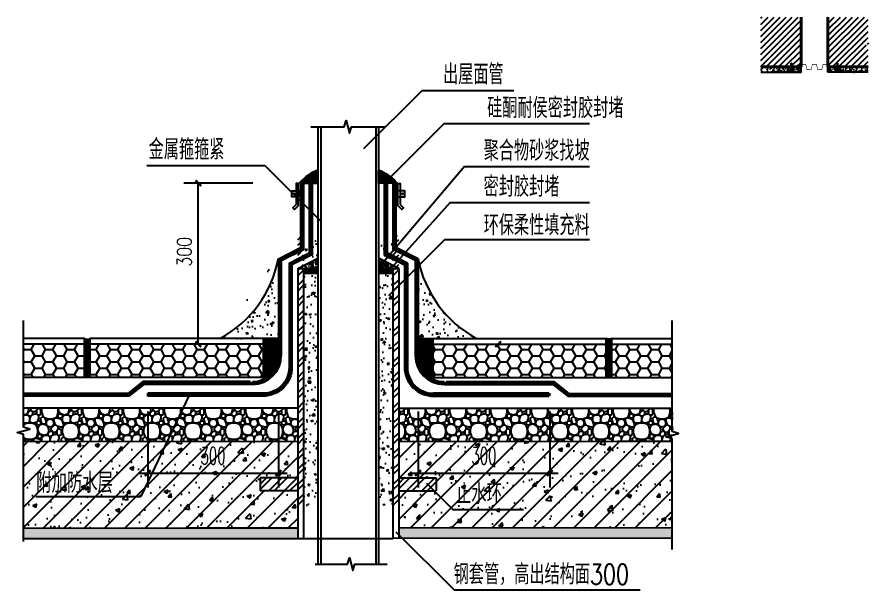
# Model space of a CAD drawing. Extents: x -518115 to 1124316, y -209821 to 1628073.
# Drawn here: x 817335 to 820516, y 931453 to 933588 of the extents above; entities that cross this region are included whole.
import ezdxf

# ---------------------------------------------------------------- set-up
doc = ezdxf.new("R2010")
doc.units = 0
doc.header["$LTSCALE"] = 1000
doc.header["$MEASUREMENT"] = 0
doc.linetypes.add('DASHED', pattern=[0.75, 0.5, -0.25])
for name, color, linetype in [('A-Elev-阳台栏杆', 190, 'Continuous'), ('A-Hatch-paint', 8, 'Continuous'), ('A-Hatch-Roof', 8, 'Continuous'), ('A-Hatch-Warm', 8, 'Continuous'), ('DIM_SYMB', 3, 'Continuous'), ('OTHER', 7, 'Continuous'), ('PUB_DIM', 3, 'Continuous'), ('PUB_HACTH', 252, 'Continuous'), ('PUB_TEXT', 4, 'Continuous')]:
    doc.layers.add(name, color=color, linetype=linetype)
doc.layers.add('WALL', color=9, linetype='Continuous', lineweight=40)
doc.styles.add('_HZTXT', font='txt.shx', dxfattribs={"width": 0.8, "bigfont": 'hztxt.shx'})
doc.styles.add('DIM_FONT', font='SIMPLEX.shx', dxfattribs={"width": 0.56})
doc.styles.add('Wiad_font', font='tssdeng.shx', dxfattribs={"width": 0.8, "bigfont": 'mhj.shx'})
doc.dimstyles.new('DIMN', dxfattribs={"dimtxt": 300, "dimasz": 100, "dimexe": 250, "dimexo": 300, "dimgap": 0, "dimtad": 0, "dimdec": 0, "dimzin": 0, "dimdsep": 46, "dimtxsty": 'DIM_FONT', "dimblk": 'ARCHTICK', "dimcen": 0.09, "dimdle": 150, "dimclrt": 7, "dimazin": 2, "dimtfac": 1, "dimtdec": 0, "dimtix": 1, "dimtmove": 2, "dimatfit": 3, "dimfxl": 1, "dimtvp": 1, "dimtolj": 1, "dimtzin": 0, "dimarcsym": 0})
pattern_1 = [(45, (-1424665.44, 1230830.633), (-11.22532015, 11.22532015), [])]
pattern_2 = [(50, (-1424665.44, 1231673.025), (27.32770035, -2.39086283), [2.8575, -31.4325]), (355, (-1424665.44, 1231673.025), (-5.2864239, 28.65849643), [2.286, -25.146]), (100.451, (-1424663.162, 1231672.826), (22.04137525, 26.26750317), [2.4285, -26.7135]), (46.1842, (-1424665.44, 1231680.645), (40.66185613, -6.3063492), [4.28625, -47.14875]), (96.6356, (-1424662.05, 1231680.12), (35.6106352, 37.1138334), [3.64275, -40.07025]), (351.184, (-1424665.44, 1231680.645), (35.6106909, 37.1137677), [3.429, -37.719]), (21, (-1424661.63, 1231678.74), (22.74223198, -15.33982778), [2.8575, -31.4325]), (326, (-1424661.63, 1231678.74), (9.27030425, 27.62819492), [2.286, -25.146]), (71.4514, (-1424659.734, 1231677.462), (32.01247362, 12.28842866), [2.4285, -26.7135]), (37.5, (-1424665.439, 1231673.025), (0.463290488, 12.68325583), [0, -24.8412, 0, -25.527, 0, -25.24125]), (7.5, (-1424665.44, 1231673.025), (10.02294938, 15.02708622), [0, -14.5542, 0, -24.2697, 0, -9.62025]), (327.5, (-1424673.936, 1231673.025), (20.338589275, -0.8593116), [0, -9.525, 0, -29.718, 0, -39.4335]), (317.5, (-1424677.746, 1231673.025), (22.21937721, 3.81397365), [0, -12.3825, 0, -19.7358, 0, -28.0035])]
pattern_3 = [(37.5, (52025.42, 10017.22), (-3.14967, 96.34119), [0, -76, 0, -85, 0, -81.25]), (7.5, (52025.42, 10017.22), (88.48884, 141.1073), [0, -41, 0, -68.5, 0, -26.25]), (327.5, (51963.92, 10017.22), (155.70709, 0.28295), [0, -25, 0, -90, 0, -117.5]), (317.5, (51963.92, 10017.22), (150.30633, 43.88378), [0, -12.5, 0, -59, 0, -67.5])]
pattern_4 = [(45, (52025.42, 10017.22), (-176.7767, 176.7767), []), (50, (52025.4, 10017.2), (717.26, -62.752), [75, -825]), (355, (52025.4, 10017.2), (-138.751, 752.192), [60, -660]), (100.4514, (52085.2, 10012), (578.509, 689.4395), [63.74, -701.142]), (46.1842, (52025.4, 10217.2), (1067.241, -165.519), [112.5, -1237.5]), (96.6356, (52114.4, 10203.4), (934.663, 974.118), [95.61, -1051.713]), (351.1842, (52025.4, 10217.2), (934.662, 974.119), [90, -990]), (21, (52125.4, 10167.2), (596.907, -402.619), [75, -825]), (326, (52125.4, 10167.2), (243.315, 725.15), [60, -660]), (71.4514, (52175.17, 10133.7), (840.223, 322.5305), [63.74, -701.142]), (37.5, (52025.42, 10017.22), (12.1599, 332.8939), [0, -652, 0, -670, 0, -662.5]), (7.5, (52025.42, 10017.2), (263.0695, 394.4117), [0, -382, 0, -637, 0, -252.5]), (327.5, (51802.42, 10017.22), (533.8224, -22.5549), [0, -250, 0, -780, 0, -1035]), (317.5, (51702.4, 10017.2), (583.186, 100.105), [0, -325, 0, -518, 0, -735])]
pattern_5 = [(0, (54375.7485, 10017.2174), (25, 6.25), [100, -50]), (90, (54375.7485, 10017.2174), (-6.25, -25), [100, -50])]
pattern_6 = [(50, (54375.75, 10017.22), (358.6301, -31.376), [37.5, -412.5]), (355, (54375.75, 10017.2), (-69.3757, 376.096), [30, -330]), (100.4514, (54405.63, 10014.6), (289.2547, 344.7198), [31.87, -350.571]), (46.1842, (54375.75, 10117.2), (533.6205, -82.7595), [56.25, -618.75]), (96.6356, (54420.2, 10110.3), (467.3314, 487.059), [47.805, -525.8565]), (351.1842, (54375.75, 10117.2), (467.331, 487.0593), [45, -495]), (21, (54425.75, 10092.22), (298.4535, -201.3094), [37.5, -412.5]), (326, (54425.75, 10092.2), (121.6577, 362.575), [30, -330]), (71.4514, (54450.62, 10075.44), (420.1113, 161.2652), [31.87, -350.571]), (37.5, (54375.75, 10017.22), (6.07993, 166.44693), [0, -326, 0, -335, 0, -331.25]), (7.5, (54375.75, 10017.22), (131.53477, 197.20586), [0, -191, 0, -318.5, 0, -126.25]), (327.5, (54264.25, 10017.22), (266.91122, -11.27744), [0, -125, 0, -390, 0, -517.5]), (317.5, (54214.25, 10017.22), (291.5931, 50.0525), [0, -162.5, 0, -259, 0, -367.5])]
pattern_7 = [(37.5, (54375.75, 10017.217), (-1.8898, 57.804713), [0, -45.6, 0, -51, 0, -48.75]), (7.5, (54375.75, 10017.22), (53.0933, 84.66438), [0, -24.6, 0, -41.1, 0, -15.75]), (327.5, (54338.85, 10017.217), (93.424256, 0.16977), [0, -15, 0, -54, 0, -70.5]), (317.5, (54338.85, 10017.22), (90.1838, 26.33027), [0, -7.5, 0, -35.4, 0, -40.5])]
pattern_8 = [(45, (-1616598.6, -1520895.14), (-353.55339, 353.55339), [25, -75, 25, -375]), (45, (-1616545.57, -1520771.4), (-353.55339, 353.55339), [25, -475]), (45, (-1616757.7, -1520912.8), (-353.55339, 353.55339), [50, -450]), (45, (-1616863.76, -1520983.53), (-353.55339, 353.55339), [75, -425]), (45, (-1616704.66, -1520789.1), (-353.55339, 353.55339), [50, -50, 75, -325]), (45, (-1616775.4, -1520753.7), (-353.55339, 353.55339), [75, -425]), (45, (-1616881.44, -1520824.43), (-353.55339, 353.55339), [75, -175, 75, -175]), (45, (-1617005.2, -1520842.1), (-353.55339, 353.55339), [75, -25, 25, -375]), (45, (-1616810.73, -1520576.95), (-353.55339, 353.55339), [25, -475]), (45, (-1616916.8, -1520612.3), (-353.55339, 353.55339), [50, -450]), (135, (-1617164.3, -1520824.43), (-353.55339, -353.55339), [50, -450]), (135, (-1616881.44, -1521036.57), (-353.55339, -353.55339), [25, -50, 75, -350]), (135, (-1616828.4, -1520912.8), (-353.55339, -353.55339), [100, -25, 25, -350]), (135, (-1616863.76, -1520771.4), (-353.55339, -353.55339), [75, -425]), (135, (-1616687, -1520912.8), (-353.55339, -353.55339), [50, -450]), (135, (-1616952.15, -1520612.3), (-353.55339, -353.55339), [50, -450]), (135, (-1616722.34, -1520806.76), (-353.55339, -353.55339), [50, -250, 25, -175]), (135, (-1616846.1, -1520576.95), (-353.55339, -353.55339), [25, -25, 25, -425]), (135, (-1616669.3, -1520718.37), (-353.55339, -353.55339), [50, -75, 50, -325]), (135, (-1616563.24, -1520789.1), (-353.55339, -353.55339), [50, -450]), (90, (-1616863.76, -1521089.6), (-353.55339, 353.55339), [70.7105, -141.42135, 106.066, -388.90893]), (90, (-1616881.44, -1521107.28), (-353.55339, 353.55339), [70.71068, -636.3961]), (90, (-1616722.34, -1520877.47), (-353.55339, 353.55339), [70.71068, -636.3961]), (90, (-1616934.47, -1520736.05), (-353.55339, 353.55339), [70.71068, -636.3961]), (90, (-1616598.6, -1520753.72), (-353.55339, 353.55339), [70.71068, -636.3961]), (90, (-1616934.47, -1521018.9), (-353.55339, 353.55339), [35.35534, -671.75144]), (90, (-1617005.2, -1520877.47), (-353.55339, 353.55339), [35.35534, -671.75144]), (90, (-1616846.1, -1520965.86), (-353.55339, 353.55339), [35.35534, -671.75144]), (90, (-1616934.47, -1520806.76), (-353.55339, 353.55339), [35.35534, -671.75144]), (90, (-1616757.7, -1520771.4), (-353.55339, 353.55339), [35.35534, -671.75144]), (90, (-1616952.15, -1520576.95), (-353.55339, 353.55339), [35.35534, -671.75144]), (90, (-1616881.44, -1520576.95), (-353.55339, 353.55339), [35.35534, -671.75144]), (90, (-1616669.3, -1520753.72), (-353.55339, 353.55339), [35.35534, -671.75144]), (90, (-1616563.24, -1520824.43), (-353.55339, 353.55339), [35.35534, -671.75144]), (90, (-1616704.66, -1520683), (-353.55339, 353.55339), [35.35534, -671.75144]), (90, (-1616881.44, -1520506.24), (-353.55339, 353.55339), [35.35534, -671.75144]), (90, (-1616793.05, -1520559.27), (-353.55339, 353.55339), [35.35534, -671.75144]), (180, (-1616899.12, -1520594.62), (-353.55339, -353.55339), [35.35534, -671.75144]), (180, (-1616899.12, -1520523.9), (-353.55339, -353.55339), [35.35534, -671.75144]), (180, (-1616810.73, -1520576.95), (-353.55339, -353.55339), [35.35534, -671.75144]), (180, (-1616828.4, -1520453.2), (-353.55339, -353.55339), [35.35534, -671.75144]), (180, (-1616881.44, -1520753.72), (-353.55339, -353.55339), [35.35534, -671.75144]), (180, (-1616881.44, -1520824.43), (-353.55339, -353.55339), [35.35534, -671.75144]), (180, (-1616899.12, -1521018.9), (-353.55339, -353.55339), [35.35534, -671.75144]), (180, (-1616863.76, -1520983.53), (-353.55339, -353.55339), [35.35534, -671.75144]), (180, (-1616952.15, -1520824.43), (-353.55339, -353.55339), [35.35534, -671.75144]), (180, (-1616969.83, -1520948.18), (-353.55339, -353.55339), [35.35534, -671.75144]), (180, (-1616704.66, -1520789.08), (-353.55339, -353.55339), [35.35534, -671.75144]), (180, (-1616687, -1520700.7), (-353.55339, -353.55339), [35.35534, -671.75144]), (180, (-1616598.6, -1520753.72), (-353.55339, -353.55339), [35.35534, -671.75144]), (180, (-1616633.95, -1520718.37), (-353.55339, -353.55339), [35.35534, -671.75144]), (180, (-1616545.57, -1520771.4), (-353.55339, -353.55339), [35.35534, -671.75144]), (180, (-1617040.54, -1520842.1), (-353.55339, -353.55339), [70.71068, -636.3961]), (180, (-1616757.7, -1520771.4), (-353.55339, -353.55339), [70.71068, -636.3961]), (180, (-1616651.63, -1520912.82), (-353.55339, -353.55339), [176.7767, -530.33009]), (71.565051, (-1617022.86, -1520965.86), (353.55339, 353.55339), [55.9, -1062.13399]), (71.565051, (-1616863.76, -1521018.89), (353.55339, 353.55339), [55.9, -1062.13399]), (71.565051, (-1616952.15, -1520789.08), (353.55339, 353.55339), [55.9, -1062.13399]), (71.565051, (-1616580.92, -1520877.47), (353.55339, 353.55339), [55.9, -1062.13399]), (71.565051, (-1616722.34, -1520842.11), (353.55339, 353.55339), [55.9, -1062.13399]), (71.565051, (-1616757.7, -1520736.05), (353.55339, 353.55339), [55.9, -1062.13399]), (71.565051, (-1616934.47, -1520665.34), (353.55339, 353.55339), [55.9, -1062.13399]), (71.565051, (-1616793.05, -1520559.27), (353.55339, 353.55339), [55.9, -1062.13399]), (108.434949, (-1616987.5, -1520930.5), (-353.55339, 353.55339), [55.9, -1062.13399]), (108.434949, (-1617005.18, -1520912.82), (-353.55339, 353.55339), [55.9, -1062.13399]), (108.434949, (-1616916.8, -1520718.37), (-353.55339, 353.55339), [111.8, -1006.23399]), (108.434949, (-1616775.38, -1520612.3), (-353.55339, 353.55339), [55.9, -1062.13399]), (108.434949, (-1616740.02, -1520683.01), (-353.55339, 353.55339), [55.9, -1062.13399]), (108.434949, (-1616846.09, -1520930.5), (-353.55339, 353.55339), [55.9, -1062.13399]), (108.434949, (-1616863.76, -1520559.27), (-353.55339, 353.55339), [55.9, -1062.13399]), (108.434949, (-1616793.05, -1520523.91), (-353.55339, 353.55339), [55.9, -1062.13399]), (161.565051, (-1617111.25, -1520842.11), (-353.55339, 353.55339), [55.9, -1062.13399]), (161.565051, (-1616633.95, -1520930.5), (-353.55339, 353.55339), [55.9, -1062.13399]), (161.565051, (-1617022.86, -1520859.8), (-353.55339, 353.55339), [55.9, -1062.13399]), (161.565051, (-1616722.34, -1520629.98), (-353.55339, 353.55339), [55.9, -1062.13399]), (161.565051, (-1616828.4, -1520771.4), (-353.55339, 353.55339), [55.9, -1062.13399]), (161.565051, (-1616793.05, -1520594.62), (-353.55339, 353.55339), [55.9, -1062.13399]), (161.565051, (-1616899.12, -1520842.11), (-353.55339, 353.55339), [55.9, -1062.13399]), (161.565051, (-1616899.12, -1520983.53), (-353.55339, 353.55339), [55.9, -1062.13399]), (198.434949, (-1617075.9, -1520842.11), (-353.55339, -353.55339), [55.9, -1062.13399]), (198.434949, (-1616757.7, -1520912.82), (-353.55339, -353.55339), [55.9, -1062.13399]), (198.434949, (-1616987.5, -1520824.43), (-353.55339, -353.55339), [55.9, -1062.13399]), (198.434949, (-1616633.95, -1520753.72), (-353.55339, -353.55339), [55.9, -1062.13399]), (198.434949, (-1616598.6, -1520895.14), (-353.55339, -353.55339), [55.9, -1062.13399]), (198.434949, (-1616846.09, -1520576.95), (-353.55339, -353.55339), [55.9, -1062.13399]), (198.434949, (-1616775.38, -1520753.72), (-353.55339, -353.55339), [55.9, -1062.13399]), (198.434949, (-1617075.9, -1520842.11), (-353.55339, -353.55339), [55.9, -1062.13399]), (198.434949, (-1616669.3, -1520612.3), (-353.55339, -353.55339), [55.9, -1062.13399]), (288.434949, (-1616863.76, -1521089.6), (353.55339, -353.55339), [55.9, -1062.13399])]
pattern_9 = [(45, (-32960800.537, 139250.917), (-8.8388347646, 8.8388347646), [])]
pattern_10 = [(0, (-1616846.086, -1521142.632), (25, 6.25), [100, -50]), (90, (-1616846.086, -1521142.632), (-6.25, -25), [100, -50])]
pattern_11 = [(0, (-1616846.09, -1521142.63), (187.5, 108.253175), [125, -250]), (120, (-1616846.09, -1521142.63), (-187.4999996, 108.2531757), [125, -250]), (60, (-1616846.09, -1521142.63), (4e-07, 216.5063507), [-250, 125])]

# ---------------------------------------------------------------- blocks, each defined once
blk = doc.blocks.new('_ArchTick')
at = {"color": 0, "linetype": 'ByBlock', "const_width": 0.4}
blk.add_lwpolyline([(-0.5, -0.5), (0.5, 0.5)], dxfattribs=at)
blk = doc.blocks.new('*D214')
at = {"layer": 'Defpoints', "color": 0, "transparency": 16777216}
for p in [(3202, -2265), (5482, -2265), (5482, -3633)]:
    blk.add_point(p, dxfattribs=at)
at = {"layer": 'PUB_DIM', "color": 0, "lineweight": -2, "transparency": 16777216}
for p, q in [((3202, -2565), (3202, -3883)), ((5482, -2565), (5482, -3883)), ((3052, -3633), (5632, -3633))]:
    blk.add_line(p, q, dxfattribs=at)
at = {"layer": 'PUB_DIM', "color": 0, "lineweight": -2, "transparency": 16777216, "xscale": 100, "yscale": 100, "zscale": 100, "rotation": 180}
blk.add_blockref('_ArchTick', (3202, -3633), dxfattribs=at)
at = {"layer": 'PUB_DIM', "color": 0, "lineweight": -2, "transparency": 16777216, "xscale": 100, "yscale": 100, "zscale": 100}
blk.add_blockref('_ArchTick', (5482, -3633), dxfattribs=at)
at = {"layer": 'PUB_DIM', "color": 7, "transparency": 16777216, "insert": (4342, -3333), "char_height": 300, "attachment_point": 5, "style": 'DIM_FONT'}
blk.add_mtext('\\A1;300', dxfattribs=at)
blk = doc.blocks.new('*D215')
at = {"layer": 'Defpoints', "color": 0, "transparency": 16777216}
for p in [(-1484, -2265), (780, -2265), (780, -3633)]:
    blk.add_point(p, dxfattribs=at)
at = {"layer": 'PUB_DIM', "color": 0, "lineweight": -2, "transparency": 16777216}
for p, q in [((-1484, -2565), (-1484, -3883)), ((780, -2565), (780, -3883)), ((-1634, -3633), (930, -3633))]:
    blk.add_line(p, q, dxfattribs=at)
at = {"layer": 'PUB_DIM', "color": 0, "lineweight": -2, "transparency": 16777216, "xscale": 100, "yscale": 100, "zscale": 100, "rotation": 180}
blk.add_blockref('_ArchTick', (-1484, -3633), dxfattribs=at)
at = {"layer": 'PUB_DIM', "color": 0, "lineweight": -2, "transparency": 16777216, "xscale": 100, "yscale": 100, "zscale": 100}
blk.add_blockref('_ArchTick', (780, -3633), dxfattribs=at)
at = {"layer": 'PUB_DIM', "color": 7, "transparency": 16777216, "insert": (-352, -3333), "char_height": 300, "attachment_point": 5, "style": 'DIM_FONT'}
blk.add_mtext('\\A1;300', dxfattribs=at)
blk = doc.blocks.new('A$C3838688D')
h = blk.add_hatch()
h.set_pattern_fill('HOUND', color=8, scale=100, style=0)
h.set_pattern_definition(pattern_5)
edge = h.paths.add_edge_path()
edge.add_arc((1756.8, 862.5), 811.5, 111.02648, 137.4235)
edge.add_arc((1163.2, 1402.4), 10, 113.73732, 270)
edge.add_line((1163.2, 1392.4), (1465.6, 1392.4))
edge.add_line((1465.6, 1392.4), (1465.6, 1620))
h = blk.add_hatch()
h.set_pattern_fill('HOUND', color=8, scale=100, style=0)
h.set_pattern_definition([(180, (-50393.6016, 10017.2174), (-25, 6.25), [100, -50]), (90, (-50393.6016, 10017.2174), (6.25, -25), [100, -50])])
edge = h.paths.add_edge_path()
edge.add_arc((2225.3, 862.5), 811.5, 42.5765, 68.97352, ccw=False)
edge.add_arc((2818.9, 1402.4), 10, -90, 66.26268, ccw=False)
edge.add_line((2818.9, 1392.4), (2516.5, 1392.4))
edge.add_line((2516.5, 1392.4), (2516.5, 1620))
h = blk.add_hatch()
h.set_pattern_fill('金属', color=165, scale=150, style=0)
h.set_pattern_definition([(45, (52724.87, 10592.86), (-132.5825, 132.5825), []), (45, (52724.87, 10686.61), (-132.5825, 132.5825), [])])
h.paths.add_polyline_path([(1215.6, 194), (1115.6, 94), (1115.6, -4189.3), (1215.6, -4189.2)])
h.paths.add_polyline_path([(1215.6, 490.2), (1115.6, 490.2), (1115.6, 94), (1215.6, 194)])
h = blk.add_hatch()
h.set_pattern_fill('金属', color=8, scale=150, style=0)
h.set_pattern_definition([(45, (54375.75, 10592.86), (-132.5825, 132.5825), []), (45, (54375.75, 10686.61), (-132.5825, 132.5825), [])])
h.paths.add_polyline_path([(2866.5, 194), (2766.5, 94), (2766.5, -4189.3), (2866.5, -4189.2)])
h.paths.add_polyline_path([(2866.5, 490.2), (2766.5, 490.2), (2766.5, 94), (2866.5, 194)])
h = blk.add_hatch()
h.set_pattern_fill('AR-CONC', color=165, scale=50, style=0)
h.set_pattern_definition([(50, (54375.75, 10592.86), (358.6301, -31.376), [37.5, -412.5]), (355, (54375.75, 10592.86), (-69.3757, 376.096), [30, -330]), (100.4514, (54405.63, 10590.25), (289.2547, 344.7198), [31.87, -350.571]), (46.1842, (54375.75, 10692.86), (533.6205, -82.7595), [56.25, -618.75]), (96.6356, (54420.2, 10685.96), (467.3314, 487.059), [47.805, -525.8565]), (351.1842, (54375.75, 10692.86), (467.331, 487.0593), [45, -495]), (21, (54425.75, 10667.86), (298.4535, -201.3094), [37.5, -412.5]), (326, (54425.75, 10667.86), (121.6577, 362.575), [30, -330]), (71.4514, (54450.62, 10651.1), (420.1113, 161.2652), [31.87, -350.571]), (37.5, (54375.75, 10592.86), (6.07993, 166.44693), [0, -326, 0, -335, 0, -331.25]), (7.5, (54375.75, 10592.86), (131.53477, 197.20586), [0, -191, 0, -318.5, 0, -126.25]), (327.5, (54264.25, 10592.86), (266.91122, -11.27744), [0, -125, 0, -390, 0, -517.5]), (317.5, (54214.25, 10592.86), (291.5931, 50.0525), [0, -162.5, 0, -259, 0, -367.5])])
h.paths.add_polyline_path([(1465.6, 410.2), (1215.6, 410.2), (1215.6, -4189.8), (1465.6, -4189.7)])
h.paths.add_polyline_path([(2766.5, 410.2), (2516.5, 410.2), (2516.5, -4189.3), (2766.5, -4189.3)])
h = blk.add_hatch()
h.set_pattern_fill('AR-CONC', color=165, scale=50, style=0)
h.set_pattern_definition(pattern_6)
edge = h.paths.add_edge_path()
edge.add_line((-235.8, -1298.2), (780.6, -1298.2))
edge.add_line((780.6, -1298.2), (780.1, 124.3))
edge.add_arc((-1191.8, 458.5), 2000, 298.55387, 350.37806, ccw=False)
h = blk.add_hatch()
h.set_pattern_fill('AR-SAND', color=0, scale=30, style=0)
h.set_pattern_definition(pattern_7)
h.paths.add_polyline_path([(1465.6, 91.9), (1115.6, -85.5), (1215.6, -85.5), (1465.6, -85.5)])
h = blk.add_hatch()
h.set_pattern_fill('AR-SAND', color=0, scale=30, style=0)
h.set_pattern_definition(pattern_7)
h.paths.add_polyline_path([(2516.5, 91.9), (2516.5, -85.5), (2766.5, -85.5), (2866.5, -85.5)])
h = blk.add_hatch()
h.set_pattern_fill('AR-CONC', color=165, scale=50, style=0)
h.set_pattern_definition(pattern_6)
edge = h.paths.add_edge_path()
edge.add_line((4218, -1298.2), (3201.6, -1298.2))
edge.add_line((3201.6, -1298.2), (3202.1, 124.3))
edge.add_arc((5173.9, 458.5), 2000, 189.62194, 241.44613)
h = blk.add_hatch()
h.set_pattern_fill('HOUND', color=8, scale=100, style=0)
h.set_pattern_definition(pattern_5)
h.paths.add_polyline_path([(1465.6, -165.5), (1465.6, -85.5), (1215.6, -85.5), (1215.6, -165.5)])
h = blk.add_hatch()
h.set_pattern_fill('HOUND', color=8, scale=100, style=0)
h.set_pattern_definition(pattern_5)
h.paths.add_polyline_path([(2516.5, -85.5), (2516.5, -165.5), (2766.5, -165.5), (2766.5, -85.5)])
h = blk.add_hatch()
h.set_pattern_fill('HOUND', color=165, scale=100, style=0)
h.set_pattern_definition(pattern_5)
edge = h.paths.add_edge_path()
edge.add_arc((330.9, -1596.8), 475, 306.65418, 341.27405)
edge.add_line((780.7, -1749.3), (780.7, -1298.2))
edge.add_line((780.7, -1298.2), (520.3, -1298.2))
edge.add_line((520.3, -1298.2), (520.3, -1977.8))
edge.add_line((520.3, -1977.8), (614.4, -1977.8))
edge = h.paths.add_edge_path()
edge.add_arc((330.9, -1596.8), 475, 293.512, 306.65418)
edge.add_line((614.4, -1977.8), (520.3, -1977.8))
edge.add_line((520.3, -1977.8), (520.3, -2032.3))
h = blk.add_hatch()
h.set_pattern_fill('HOUND', color=165, scale=100, style=0)
h.set_pattern_definition(pattern_5)
edge = h.paths.add_edge_path()
edge.add_arc((3651.3, -1596.8), 475, 198.72595, 233.34582, ccw=False)
edge.add_line((3201.4, -1749.3), (3201.5, -1298.2))
edge.add_line((3201.5, -1298.2), (3461.8, -1298.2))
edge.add_line((3461.8, -1298.2), (3461.8, -1977.8))
edge.add_line((3461.8, -1977.8), (3367.7, -1977.8))
edge = h.paths.add_edge_path()
edge.add_arc((3651.3, -1596.8), 475, 233.34582, 246.488, ccw=False)
edge.add_line((3367.7, -1977.8), (3461.8, -1977.8))
edge.add_line((3461.8, -1977.8), (3461.8, -2032.3))
h = blk.add_hatch()
h.set_pattern_fill('HOUND', color=165, scale=100, style=0)
h.set_pattern_definition(pattern_10)
h.paths.add_polyline_path([(-2579.7, -1398.2), (-2479.7, -1398.2), (-2479.7, -1977.8), (-2579.7, -1977.8)])
h = blk.add_hatch()
h.set_pattern_fill('HOUND', color=165, scale=100, style=0)
h.set_pattern_definition(pattern_10)
h.paths.add_polyline_path([(6561.8, -1398.2), (6461.8, -1398.2), (6461.8, -1977.8), (6561.8, -1977.8)])
h = blk.add_hatch()
h.set_pattern_fill('钢筋混凝土', color=165, scale=100, style=0)
h.set_pattern_definition(pattern_4)
h.paths.add_polyline_path([(-553.5, -3143.6), (85.8, -3143.6), (85.8, -3518.6), (-553.5, -3518.6)], flags=24)
h.paths.add_polyline_path([(-3561.9, -3631.4), (-1700.8, -3627.5), (-1699.9, -4080.3), (-3561, -4084.1)], flags=24)
h.paths.add_polyline_path([(-3638.2, -3087.1), (-3638.2, -4587.1), (1115.6, -4585.5), (1115.6, -3941.7), (465.6, -3941.7), (465.6, -3716.7), (1115.6, -3716.7), (1115.6, -3085.5)])
h = blk.add_hatch()
h.set_pattern_fill('钢筋混凝土', color=165, scale=100, style=0)
h.set_pattern_definition(pattern_4)
h.paths.add_polyline_path([(3912.5, -3143.6), (4551.8, -3143.6), (4551.8, -3518.6), (3912.5, -3518.6)], flags=24)
h.paths.add_polyline_path([(3861.1, -3812.4), (5038.9, -3810), (5039.8, -4257.2), (3862, -4259.6)], flags=24)
h.paths.add_polyline_path([(7606.6, -4583.2), (7606.6, -3083.2), (2866.5, -3084.9), (2866.5, -3716.7), (3516.3, -3716.7), (3516.3, -3941.7), (2866.5, -3941.7), (2866.5, -4584.9)])
h = blk.add_hatch()
h.set_pattern_fill('金属', color=8, scale=150, style=0)
h.set_pattern_definition([(45, (52025.42, 10017.22), (-132.5825, 132.5825), []), (45, (52025.42, 10110.97), (-132.5825, 132.5825), [])])
h.paths.add_polyline_path([(465.6, -3716.7), (465.6, -3941.7), (1115.6, -3941.7), (1115.6, -3716.7)])
h.paths.add_polyline_path([(3516.3, -3941.7), (3516.3, -3716.7), (2866.5, -3716.7), (2866.5, -3941.7)])
h = blk.add_hatch()
h.set_pattern_fill('AR-SAND', color=0, scale=50, style=0)
h.set_pattern_definition(pattern_3)
h.paths.add_polyline_path([(-3638.2, -4587.1), (-3638.2, -4767.1), (1115.6, -4765.5), (1115.6, -4585.5)])
h = blk.add_hatch()
h.set_pattern_fill('AR-SAND', color=0, scale=50, style=0)
h.set_pattern_definition(pattern_3)
h.paths.add_polyline_path([(7606.6, -4763.2), (7606.6, -4583.2), (2866.5, -4584.9), (2866.5, -4701.4), (2929.9, -4764.8)])
at = {"layer": 'A-Hatch-paint'}
h = blk.add_hatch(dxfattribs=at)
h.set_pattern_fill('ANSI31', color=165, scale=100)
h.set_pattern_definition(pattern_9)
h.paths.add_polyline_path([(-2579.7, -1298.2), (-2579.7, -1398.2), (-2479.7, -1398.2), (-2479.7, -1298.2, -0.3005327)])
h = blk.add_hatch(dxfattribs=at)
h.set_pattern_fill('ANSI31', color=165, scale=100)
h.set_pattern_definition(pattern_9)
h.paths.add_polyline_path([(6561.8, -1298.2), (6561.8, -1398.2), (6461.8, -1398.2), (6461.8, -1298.2, 0.3005327)])
at = {"layer": 'A-Hatch-Roof'}
h = blk.add_hatch(dxfattribs=at)
h.set_pattern_fill('卵石路面', color=165, scale=500, angle=45, style=0)
h.set_pattern_definition(pattern_8)
h.paths.add_polyline_path([(-3638.2, -2507.4), (1115.6, -2507.4), (1115.6, -3085.5), (-3638.2, -3085.5)])
h = blk.add_hatch(dxfattribs=at)
h.set_pattern_fill('卵石路面', color=165, scale=500, angle=45, style=0)
h.set_pattern_definition(pattern_8)
h.paths.add_polyline_path([(7620.4, -2507.4), (2866.5, -2507.4), (2866.5, -3085.5), (7620.4, -3085.5)])
at = {"layer": 'A-Hatch-Warm', "linetype": 'Continuous'}
h = blk.add_hatch(dxfattribs=at)
h.set_pattern_fill('HONEY', color=165, scale=1000, style=0)
h.set_pattern_definition(pattern_11)
h.paths.add_polyline_path([(-3638.2, -1398.2), (-3638.2, -1977.8), (-2579.7, -1977.8), (-2579.7, -1398.2)])
h = blk.add_hatch(dxfattribs=at)
h.set_pattern_fill('HONEY', color=165, scale=1000, style=0)
h.set_pattern_definition(pattern_11)
h.paths.add_polyline_path([(-2479.7, -1398.2), (520.3, -1398.2), (520.3, -1977.8), (-2479.7, -1977.8)])
h = blk.add_hatch(dxfattribs=at)
h.set_pattern_fill('HONEY', color=165, scale=1000, style=0)
h.set_pattern_definition(pattern_11)
h.paths.add_polyline_path([(6461.8, -1398.2), (3461.8, -1398.2), (3461.8, -1977.8), (6461.8, -1977.8)])
h = blk.add_hatch(dxfattribs=at)
h.set_pattern_fill('HONEY', color=165, scale=1000, style=0)
h.set_pattern_definition(pattern_11)
h.paths.add_polyline_path([(7606.6, -1398.2), (7606.6, -1977.8), (6561.8, -1977.8), (6561.8, -1398.2)])
at = {"color": 0}
for p, q in [((3263.8, 2995.5), (2255.1, 1986.8)), ((4862.8, 2995.5), (3263.8, 2995.5)), ((3646.8, 2420.6), (2638.1, 1411.8)), ((6170.8, 2420.6), (3646.8, 2420.6)), ((-1500, 1702.1), (547.8, 1702.1)), ((547.8, 1702.1), (1522.6, 727.3)), ((4006.9, 1680.3), (2570.3, -15.3)), ((338.8, 1392.6), (-857.6, 1392.6)), ((-607.6, -1398.2), (-607.6, 1392.6)), ((3758.6, 1056.7), (2686.9, -131.9)), ((3666.2, 418), (2686.9, -561.3)), ((780.1, 80.9), (1165.6, 276.2)), ((830.1, 50.1), (1215.6, 245.5)), ((965.3, 6.5), (1315.6, 184)), ((3016.8, 6.5), (2666.5, 184)), ((3152.1, 50.1), (2766.5, 245.5)), ((3202.1, 80.9), (2816.5, 276.2)), ((1115.6, -85.5), (1465.6, 91.9)), ((2866.5, -85.5), (2516.5, 91.9)), ((1115.6, -85.5), (1215.6, -85.5)), ((1215.6, -85.5), (1465.6, -85.5)), ((2516.5, -85.5), (2766.5, -85.5)), ((2766.5, -85.5), (2866.5, -85.5)), ((1215.6, -165.5), (1465.6, -165.5)), ((2516.5, -165.5), (2766.5, -165.5)), ((-2579.7, -1298.2), (-3638.2, -1298.2)), ((-2579.7, -1977.8), (-2579.7, -1298.2)), ((-2479.7, -1977.8), (-2479.7, -1298.2)), ((830.8, -1298.2), (-2479.7, -1298.2)), ((520.3, -2004.9), (520.3, -1298.2)), ((3151.4, -1298.2), (6461.8, -1298.2)), ((3461.8, -2004.9), (3461.8, -1298.2)), ((6461.8, -1977.8), (6461.8, -1298.2)), ((6561.8, -1298.2), (7606.6, -1298.2)), ((6561.8, -1977.8), (6561.8, -1298.2)), ((520.3, -1398.2), (-3638.2, -1398.2)), ((-283.6, -1398.2), (-857.6, -1398.2)), ((2981.7, -1459.7), (3031.7, -1459.7)), ((3461.8, -1398.2), (7606.6, -1398.2)), ((4265.7, -1398.2), (4839.7, -1398.2)), ((614.4, -1977.8), (-3638.2, -1977.8)), ((3367.7, -1977.8), (7606.6, -1977.8)), ((-762.7, -2270.9), (-1605.9, -4041.6)), ((-1483.8, -2300.4), (-1483.8, -2250.4)), ((5466, -2300.4), (5466, -2250.4)), ((5482.2, -2300.4), (5482.2, -2250.4)), ((1115.6, -2507.4), (-3638.2, -2507.4)), ((2866.5, -2507.6), (7606.6, -2507.6)), ((1115.4, -3716.7), (465.6, -3716.7)), ((2866.5, -3716.7), (3516.3, -3716.7)), ((3349.8, -3808.5), (3806, -4264.7)), ((1115.4, -3941.7), (465.6, -3941.7)), ((2866.5, -3941.7), (3516.3, -3941.7)), ((-3425.7, -4041.6), (-1605.9, -4041.6)), ((3806, -4264.7), (5025.9, -4264.7)), ((2815.6, -4650.5), (3824.3, -5659.2)), ((1215.6, -4765.5), (1465.6, -4765.4)), ((2516.5, -4765), (2766.5, -4764.9)), ((3824.3, -5659.2), (7048.5, -5659.2))]:
    blk.add_line(p, q, dxfattribs=at)
for p, q in [((1465.6, 2376.5), (1465.6, -5213.7)), ((1515.6, 2376.5), (1515.6, -5213.7)), ((2466.5, 2376.5), (2466.5, -5213.7)), ((2516.5, 2376.5), (2516.5, -5213.7)), ((1165.6, 1392.4), (1165.6, 276.2)), ((1215.6, 1392.4), (1215.6, 245.5)), ((1315.6, 1392.4), (1315.6, 184)), ((2666.5, 1392.4), (2666.5, 184)), ((2766.5, 1392.4), (2766.5, 245.5)), ((2816.5, 1392.4), (2816.5, 276.2)), ((780.1, 80.9), (780.9, -1596.6)), ((830.1, 50.1), (830.9, -1596.6)), ((965.3, 6.5), (966.2, -1901.9)), ((3016.8, 6.5), (3016, -1901.9)), ((3152.1, 50.1), (3151.3, -1596.6)), ((3202.1, 80.9), (3201.3, -1596.6)), ((1115.6, -85.5), (1115.6, -4765.5)), ((1215.6, -85.5), (1215.6, -4765.5)), ((2766.5, -85.5), (2766.5, -4764.9)), ((2866.5, -85.5), (2866.5, -4764.9)), ((-1569.3, -2047.4), (-1831.5, -2252.7)), ((293.6, -2046.9), (-1569.5, -2047.6)), ((3688.6, -2046.9), (5551.7, -2047.6)), ((5551.5, -2047.4), (5813.6, -2252.7)), ((-1552.1, -2097.4), (-1814.2, -2302.7)), ((331, -2096.8), (-1552.1, -2097.4)), ((3651.1, -2096.8), (5534.2, -2097.4)), ((5534.2, -2097.4), (5796.4, -2302.7)), ((-1831.5, -2252.7), (-3638.2, -2253.3)), ((-1814.2, -2302.7), (-3638.2, -2303.3)), ((-1483.8, -2250.4), (516.3, -2249.7)), ((5466, -2250.4), (3465.8, -2249.7)), ((5796.4, -2302.7), (7606.6, -2303.3)), ((5813.6, -2252.7), (7606.6, -2253.3)), ((465.6, -3716.7), (465.6, -3941.7)), ((3516.3, -3716.7), (3516.3, -3941.7)), ((-3638.2, -4767.1), (1215.6, -4765.5)), ((7606.6, -4763.2), (2766.5, -4764.9))]:
    blk.add_line(p, q)
at = {"color": 2}
for p, q in [((1115.6, -3085.5), (1115.6, -4585.5)), ((2866.5, -3084.9), (2866.5, -4584.9))]:
    blk.add_line(p, q, dxfattribs=at)
at = {"color": 0}
for points in [[(1465.6, 1620, 0.1156908), (1159.2, 1411.6, 0.8116836), (1163.2, 1392.4), (1465.6, 1392.4)], [(2516.5, 1620, -0.1156908), (2822.9, 1411.6, -0.8116836), (2818.9, 1392.4), (2516.5, 1392.4)]]:
    blk.add_lwpolyline(points, format="xyb", close=True, dxfattribs=at)
at = {"linetype": 'DASHED', "ltscale": 20, "const_width": 50}
for points in [[(1190.6, 1392.4), (1190.6, 260.8), (805.1, 65.5), (805.9, -1596.6, -0.4142136), (331, -2071.8), (-1560.7, -2072.4), (-1822.8, -2277.7), (-3638.2, -2278.3)], [(1340.6, 1392.4), (1340.6, 168.7), (990.4, -8.8), (991.2, -1799.5, -0.4142136), (516.3, -2274.7), (-1483.8, -2275.4)], [(2641.5, 1392.4), (2641.5, 168.7), (2991.8, -8.8), (2991, -1799.5, 0.4142136), (3465.8, -2274.7), (5482.2, -2275.4)], [(2791.5, 1392.4), (2791.5, 260.8), (3177.1, 65.5), (3176.3, -1596.6, 0.4142136), (3651.1, -2071.8), (5542.8, -2072.4), (5805, -2277.7), (7606.6, -2278.3)]]:
    blk.add_lwpolyline(points, format="xyb", dxfattribs=at)
for points in [[(1365.6, 1392.4), (1365.6, 153.3), (1015.4, -24.1), (1016.2, -1799.5, -0.4142136), (516.3, -2299.7), (-1483.8, -2300.4)], [(2616.5, 1392.4), (2616.5, 153.3), (2966.8, -24.1), (2966, -1799.5, 0.4142136), (3465.8, -2299.7), (5466, -2300.4)], [(965.7, -1129.9), (966.2, -1799.5, -0.4142136), (516.3, -2249.7), (-1483.8, -2250.4)], [(3016.4, -1129.9), (3016, -1799.5, 0.4142136), (3465.8, -2249.7), (5466, -2250.4)]]:
    blk.add_lwpolyline(points, format="xyb")
at = {"color": 0}
for points in [[(1090.8, 1020.7), (1033.4, 963.2), (1061.6, 934.9), (1130.8, 1004.1), (1130.8, 1386.6), (1090.8, 1386.6)], [(2891.3, 1020.7), (2948.8, 963.2), (2920.5, 934.9), (2851.3, 1004.1), (2851.3, 1386.6), (2891.3, 1386.6)], [(1140.8, 1158.8), (1010.8, 1158.8), (1010.8, 1258.8), (1140.8, 1258.8)], [(2841.3, 1158.8), (2971.3, 1158.8), (2971.3, 1258.8), (2841.3, 1258.8)]]:
    blk.add_lwpolyline(points, close=True, dxfattribs=at)
at = {"const_width": 30}
for points in [[(-3638.2, -3087.1), (1115.6, -3085.5)], [(7606.6, -3083.2), (2866.5, -3084.9)], [(-3638.2, -4587.1), (1115.6, -4585.5)], [(7606.6, -4583.2), (2866.5, -4584.9)]]:
    blk.add_lwpolyline(points, dxfattribs=at)
at = {"color": 0}
for centre in [(1050.8, 1208.8), (2931.3, 1208.8)]:
    blk.add_circle(centre, 10, dxfattribs=at)
for centre, start, end in [((-1183.9, 458.5), 298.55387, 349.11459), ((5166.1, 458.5), 190.88541, 241.44613)]:
    blk.add_arc(centre, 2000, start, end, dxfattribs=at)
for centre, radius, start, end in [((330.9, -1596.8), 500, 270.01952, 0.01952), ((330.9, -1596.8), 450, 270.01952, 0.01952), ((3651.3, -1596.8), 500, 179.98048, 269.98048), ((3651.3, -1596.8), 450, 179.98048, 269.98048)]:
    blk.add_arc(centre, radius, start, end)
at = {"layer": 'A-Elev-阳台栏杆'}
blk.add_line((1465.6, -4765.4), (2516.5, -4765), dxfattribs=at)
at = {"layer": 'A-Hatch-paint'}
for p, q in [((-2579.7, -1398.2), (-2479.7, -1398.2)), ((6561.8, -1398.2), (6461.8, -1398.2))]:
    blk.add_line(p, q, dxfattribs=at)
for points in [[(-2579.7, -1298.2, 0.3005327), (-2479.7, -1298.2, -1.8593187)], [(6561.8, -1298.2, -0.3005327), (6461.8, -1298.2, 1.8593187)]]:
    blk.add_lwpolyline(points, format="xyb", dxfattribs=at)
at = {"layer": 'DIM_SYMB'}
for p, q in [((1390.7, 2371.2), (1917.7, 2371.2)), ((2162.6, 2371.2), (2576.6, 2371.2)), ((7606.6, -2904.3), (7606.6, -1017.8))]:
    blk.add_line(p, q, dxfattribs=at)
at = {"layer": 'OTHER'}
for points in [[(1340.7, 2371.2), (1918.7, 2371.2), (1953.8, 2481.2), (2013.6, 2261.3), (2048.7, 2371.2), (2626.6, 2371.2)], [(-3638.2, -4817.1), (-3638.2, -2967.4), (-3748.2, -2932.3), (-3528.2, -2872.5), (-3638.2, -2837.4), (-3638.2, -987.7)], [(7606.6, -4960.8), (7606.6, -3039.8), (7496.6, -3004.7), (7716.5, -2944.9), (7606.6, -2909.8), (7606.6, -988.7)], [(1415.6, -5213.7), (1976.5, -5213.7), (2011.6, -5103.7), (2071.4, -5323.7), (2106.5, -5213.7), (2667.4, -5213.7)]]:
    blk.add_lwpolyline(points, dxfattribs=at)
at = {"layer": 'PUB_TEXT', "color": 7, "linetype": 'Continuous'}
for p, q in [((4006.9, 1680.3), (6170.8, 1680.3)), ((3758.6, 1056.7), (6170.8, 1056.7)), ((3666.2, 418), (6170.8, 418))]:
    blk.add_line(p, q, dxfattribs=at)
at = {"color": 0, "yscale": 100, "zscale": 100}
for p, xscale, rotation in [((-607.6, 1392.6), 100, 90), ((-607.6, -1398.2), 100, 270), ((4589.7, -1398.2), -100, 90)]:
    blk.add_blockref('_ArchTick', p, dxfattribs=dict(at, xscale=xscale, rotation=rotation))
at = {"color": 7, "style": 'DIM_FONT', "width": 0.8}
blk.add_text('300', height=250, rotation=90, dxfattribs=at).set_placement((-722.8, -54.3))
at = {"layer": 'PUB_TEXT', "color": 7, "linetype": 'Continuous', "style": '_HZTXT', "width": 0.75}
for s, p in [('出屋面管', (3633.9, 3104.5)), ('硅酮耐侯密封胶封堵', (4398.3, 2522.5)), ('金属箍箍紧', (-1467.6, 1804)), ('聚合物砂浆找坡', (4338, 1781.7)), ('密封胶封堵', (4338, 1158.2)), ('环保柔性填充料', (4338, 490.2)), ('钢套管，高出结构面300', (3818.7, -5564.1))]:
    blk.add_text(s, height=350, dxfattribs=at).set_placement(p)
at = {"layer": 'PUB_TEXT', "style": 'Wiad_font', "width": 0.8}
for s, p in [('附加防水层', (-3416.5, -3977.4)), ('止水环', (3856.7, -4170.7))]:
    blk.add_text(s, height=350, dxfattribs=at).set_placement(p)
at = {"layer": 'PUB_DIM'}
for base, p1, p2, picture, middle in [((780.1, -3633.3), (-1483.8, -2264.8), (780.1, -2264.8), '*D215', (-351.9, -3333.3)), ((5482.2, -3633.3), (3202.1, -2264.8), (5482.2, -2264.8), '*D214', (4342.1, -3333.3))]:
    dim = blk.add_linear_dim(base=base, p1=p1, p2=p2, text='300', dimstyle='DIMN', dxfattribs=at)
    dim.commit()
    dim.dimension.update_dxf_attribs({"geometry": picture, "text_midpoint": middle})

msp = doc.modelspace()

# ---------------------------------------------------------------- hatches: boundary and pattern name
at = {"layer": 'PUB_HACTH', "ltscale": 0.8}
h = msp.add_hatch(dxfattribs=at)
h.set_pattern_fill('ANSI31', color=256, scale=10)
h.set_pattern_definition(pattern_1)
h.paths.add_polyline_path([(820256, 933588.1), (820106, 933588.1), (820106, 933466.3), (820116.5, 933462.6), (820095.5, 933458.9), (820106, 933455), (820106, 933402.1), (820256, 933402.1)])
h = msp.add_hatch(dxfattribs=at)
h.set_pattern_fill('ANSI31', color=256, scale=10)
h.set_pattern_definition(pattern_1)
h.paths.add_polyline_path([(820506, 933588.1), (820356, 933588.1), (820356, 933402.1), (820506, 933402.1), (820506, 933482), (820495.5, 933485.8), (820516.5, 933489.5), (820506, 933493.2)])
h = msp.add_hatch(dxfattribs=at)
h.set_pattern_fill('AR-CONC', color=256, scale=15)
h.set_pattern_definition(pattern_2)
h.paths.add_polyline_path([(820214.5, 933392.1), (820220, 933392.1), (820220, 933402.1), (820106, 933402.1), (820106, 933382.1), (820256, 933382.1), (820256, 933402.1), (820253.5, 933392.1), (820227.5, 933392.1), (820227.5, 933390.7), (820224.7, 933390.7), (820224.3, 933389.4), (820223.4, 933388.5), (820221.7, 933388), (820221.7, 933389.2), (820220.4, 933389.2), (820220.4, 933388), (820218.7, 933388.5), (820217.8, 933389.4), (820217.4, 933390.7), (820214.5, 933390.7)])
h.paths.add_polyline_path([(820256, 933402.1), (820221.9, 933402.1), (820221.9, 933392.1), (820227.5, 933392.1), (820253.5, 933392.1)], flags=17)
h = msp.add_hatch(dxfattribs=at)
h.set_pattern_fill('AR-CONC', color=256, scale=15)
h.set_pattern_definition(pattern_2)
h.paths.add_polyline_path([(820397.5, 933392.1), (820391.9, 933392.1), (820391.9, 933402.1), (820506, 933402.1), (820506, 933382.1), (820356, 933382.1), (820356, 933402.1), (820358.5, 933392.1), (820384.5, 933392.1), (820384.5, 933390.7), (820387.2, 933390.7), (820387.6, 933389.4), (820388.6, 933388.5), (820390.2, 933388), (820390.2, 933389.2), (820391.6, 933389.2), (820391.6, 933388), (820393.2, 933388.5), (820394.2, 933389.4), (820394.6, 933390.7), (820397.5, 933390.7)])
h.paths.add_polyline_path([(820356, 933402.1), (820390, 933402.1), (820390, 933392.1), (820384.5, 933392.1), (820358.5, 933392.1)], flags=17)

# ---------------------------------------------------------------- linework, layer by layer
for p, q in [((820256, 933382.1), (820256, 933402.1)), ((820356, 933382.1), (820356, 933402.1)), ((820106, 933382.1), (820256, 933382.1)), ((820506, 933382.1), (820356, 933382.1))]:
    msp.add_line(p, q, dxfattribs=at)
for points in [[(820219.1, 933415.9), (820221, 933415.9), (820221, 933387.1), (820219.1, 933387.1)], [(820392.9, 933415.9), (820391, 933415.9), (820391, 933387.1), (820392.9, 933387.1)], [(820213.6, 933387.1), (820226.5, 933387.1), (820226.5, 933385.6), (820213.6, 933385.6)], [(820213.8, 933392.1), (820227, 933392.1), (820227, 933390.4), (820213.8, 933390.4)], [(820398.2, 933392.1), (820385, 933392.1), (820385, 933390.4), (820398.2, 933390.4)], [(820398.4, 933387.1), (820385.4, 933387.1), (820385.4, 933385.6), (820398.4, 933385.6)]]:
    msp.add_lwpolyline(points, close=True, dxfattribs=at)
for points in [[(820256, 933391.1), (820240.4, 933383.9), (820231.8, 933384.3), (820222.5, 933388.2), (820218.8, 933388.4), (820212, 933388.4), (820203, 933384.2), (820201.1, 933383.6), (820191.8, 933383.6), (820186.1, 933385.8), (820181.3, 933387.6), (820172.1, 933387.6), (820168.5, 933385.6), (820164, 933384), (820158.7, 933383.2), (820154.2, 933383.4), (820148.9, 933384.8)], [(820216.4, 933385.6), (820216.8, 933384.4), (820217.8, 933383.4), (820219.4, 933382.9), (820219.4, 933384.2), (820220.8, 933384.2)], [(820223.8, 933385.6), (820223.4, 933384.4), (820222.4, 933383.4), (820220.8, 933382.9), (820220.8, 933384.2), (820219.4, 933384.2)], [(820356, 933391.1), (820371.5, 933383.9), (820380.1, 933384.3), (820389.5, 933388.2), (820393.2, 933388.4), (820399.9, 933388.4), (820409, 933384.2), (820410.9, 933383.6), (820420.2, 933383.6), (820425.9, 933385.8), (820430.7, 933387.6), (820439.9, 933387.6), (820443.4, 933385.6), (820448, 933384), (820453.2, 933383.2), (820457.8, 933383.4), (820463, 933384.8)], [(820388.2, 933385.6), (820388.6, 933384.4), (820389.5, 933383.4), (820391.2, 933382.9), (820391.2, 933384.2), (820392.5, 933384.2)], [(820395.5, 933385.6), (820395.1, 933384.4), (820394.2, 933383.4), (820392.5, 933382.9), (820392.5, 933384.2), (820391.2, 933384.2)]]:
    msp.add_lwpolyline(points, dxfattribs=at)
at = {"layer": 'PUB_HACTH', "ltscale": 0.8, "const_width": 2}
msp.add_lwpolyline([(820398.9, 933398.2), (820413.1, 933398.2), (820413.8, 933396.3), (820413.8, 933393.8), (820411.7, 933392.1), (820358.5, 933392.1), (820353.5, 933412.1), (820353.5, 933412.1), (820338.5, 933412.1), (820333.5, 933392.1), (820318.5, 933392.1), (820313.5, 933412.1), (820298.5, 933412.1), (820293.5, 933392.1), (820278.5, 933392.1), (820278.5, 933392.1), (820273.5, 933412.1), (820273.5, 933412.1), (820258.5, 933412.1), (820253.5, 933392.1), (820200.2, 933392.1), (820198.2, 933393.8), (820198.2, 933396.3), (820198.9, 933398.2), (820213, 933398.2)], dxfattribs=at)
at = {"layer": 'WALL', "color": 2, "ltscale": 0.8}
for p, q in [((820256, 933402.1), (820256, 933588.1)), ((820356, 933588.1), (820356, 933402.1)), ((820106, 933402.1), (820256, 933402.1)), ((820356, 933402.1), (820506, 933402.1))]:
    msp.add_line(p, q, dxfattribs=at)

# ---------------------------------------------------------------- block references
at = {"xscale": 0.2149767108563239, "yscale": 0.2149767108563239, "zscale": 0.2149767108563239}
msp.add_blockref('A$C3838688D', (818141.1, 932669.5), dxfattribs=at)

doc.saveas('drawing.dxf')
